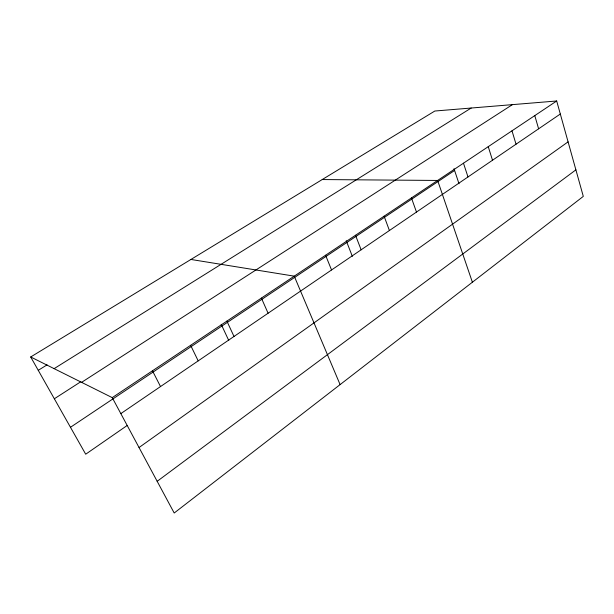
<?xml version="1.0" encoding="UTF-8"?>
<svg xmlns="http://www.w3.org/2000/svg" width="614" height="614" viewBox="0 0 614 614"><rect width="100%" height="100%" fill="white"/><g stroke="black" fill="none" stroke-linecap="round" stroke-linejoin="round"><path stroke-width="0.92" d="M157.176 481.307L575.894 169.855M139.04 447.529L568.088 141.857M127.021 425.594L85.699 454.206L30.7 356.972L434.827 111.027L556.683 100.988L583.3 196.388L174.199 513.012L112.247 397.634L30.7 356.972M120.828 413.613L560.313 114.02M112.247 397.634L556.683 100.988M70.472 427.29L454.59 170.469M54.347 398.778L80.764 381.762M81.593 382.345L512.421 104.633M54.116 368.646L471.184 108.033M38.252 370.319L47.055 364.862M322.227 179.557L437.636 180.447L472.389 282.225M190.923 259.461L294.244 276.154L340.102 384.61M152.464 370.787L160.515 386.559M190.624 345.314L198.192 360.871M221.193 324.299L228.753 340.486M226.888 321.114L234.003 336.464M261.387 298.082L268.088 313.224M325.581 255.24L331.545 269.968M346.219 240.703L352.352 256.345M355.498 235.269L361.132 249.798M384.095 216.182L389.414 230.519M411.441 197.931L416.476 212.068M453.999 168.673L459.011 183.755M463.478 163.194L467.991 176.955M488.245 146.669L492.512 160.239M511.992 130.82L516.036 144.206M534.786 115.601L538.616 128.81"/></g></svg>
